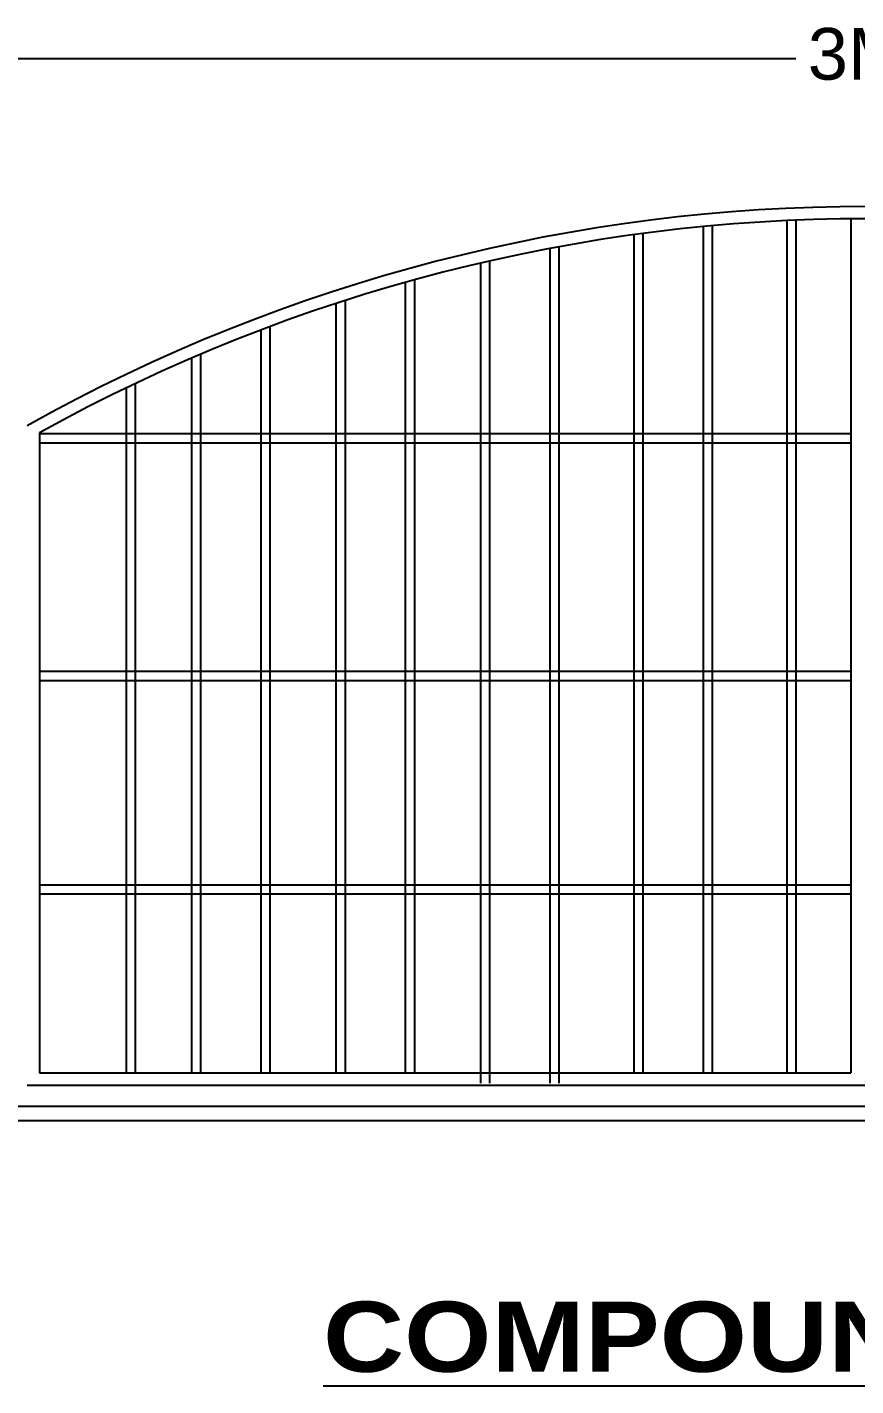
# Model space of a CAD drawing. Header units: metres. Extents: x 10791 to 15749, y -2675 to -2476.
# Drawn here: x 15700.776 to 15703.609, y -2627.628 to -2622.98 of the extents above; entities that cross this region are included whole.
import ezdxf

# ---------------------------------------------------------------- set-up
doc = ezdxf.new("R2010")
doc.units = ezdxf.units.M
doc.header["$LTSCALE"] = 0.5
doc.header["$MEASUREMENT"] = 0
doc.styles.add('ld', font='arial.ttf')
doc.styles.get("Standard").update_dxf_attribs({"font": ''})
doc.styles.get('Standard').set_extended_font_data('Arial Black')

msp = doc.modelspace()

# ---------------------------------------------------------------- linework, layer by layer
at = {"lineweight": 25, "ltscale": 60}
msp.add_line((15700.66336, -2623.08776), (15703.40388, -2623.08776), dxfattribs=at)
at = {"lineweight": 25, "ltscale": 72}
for p, q in [((15703.59194, -2623.63532), (15703.59194, -2626.55791)), ((15702.88118, -2623.68592), (15702.88118, -2626.55791)), ((15703.08701, -2623.66234), (15703.08701, -2626.55791)), ((15703.11833, -2623.6594), (15703.11833, -2626.55791)), ((15703.37299, -2623.64179), (15703.37299, -2626.55791)), ((15703.40432, -2623.6404), (15703.40432, -2626.55791)), ((15702.59403, -2623.7313), (15702.59403, -2626.59248)), ((15702.84985, -2623.69016), (15702.84985, -2626.55791)), ((15702.56271, -2623.73714), (15702.56271, -2626.59248)), ((15702.32555, -2623.78718), (15702.32555, -2626.59248)), ((15702.35688, -2623.77998), (15702.35688, -2626.59248)), ((15702.06827, -2623.85329), (15702.06827, -2626.55791)), ((15702.09959, -2623.84457), (15702.09959, -2626.55791)), ((15701.86243, -2623.91532), (15701.86243, -2626.55791)), ((15701.83111, -2623.92549), (15701.83111, -2626.55791)), ((15701.60554, -2624.0046), (15701.60554, -2626.55791)), ((15701.57421, -2624.01642), (15701.57421, -2626.55791)), ((15701.36838, -2624.09925), (15701.36838, -2626.55791)), ((15701.33706, -2624.11266), (15701.33706, -2626.55791)), ((15701.11384, -2624.21462), (15701.11384, -2626.55791)), ((15701.14517, -2624.19962), (15701.14517, -2626.55791)), ((15700.81738, -2624.36827), (15700.81738, -2626.55791)), ((15700.81738, -2624.37071), (15703.59194, -2624.37071)), ((15700.81738, -2624.40224), (15703.59194, -2624.40224)), ((15700.81738, -2625.18355), (15703.59194, -2625.18355)), ((15700.81738, -2625.21507), (15703.59194, -2625.21507)), ((15700.81738, -2625.91377), (15703.59194, -2625.91377)), ((15700.81738, -2625.94529), (15703.59194, -2625.94529)), ((15700.81738, -2626.55791), (15703.59194, -2626.55791)), ((15700.77561, -2626.59968), (15706.51963, -2626.59968)), ((15700.66336, -2626.67169), (15706.63188, -2626.67169)), ((15698.72975, -2626.72012), (15708.56549, -2626.72012))]:
    msp.add_line(p, q, dxfattribs=at)
for radius, start, end in [(5.87267, 60.722059, 119.277941), (5.8309, 60.962182, 119.037818)]:
    msp.add_arc((15703.64762, -2629.46623), radius, start, end, dxfattribs=at)

# ---------------------------------------------------------------- texts
at = {"lineweight": 25, "style": 'ld'}
msp.add_text('3M', height=0.176874, dxfattribs=at).set_placement((15703.44499, -2623.1596))
at = {"color": 3}
msp.add_text('%%UCOMPOUND GATE', height=0.24, dxfattribs=at).set_placement((15701.78745, -2627.5803))

doc.saveas('drawing.dxf')
